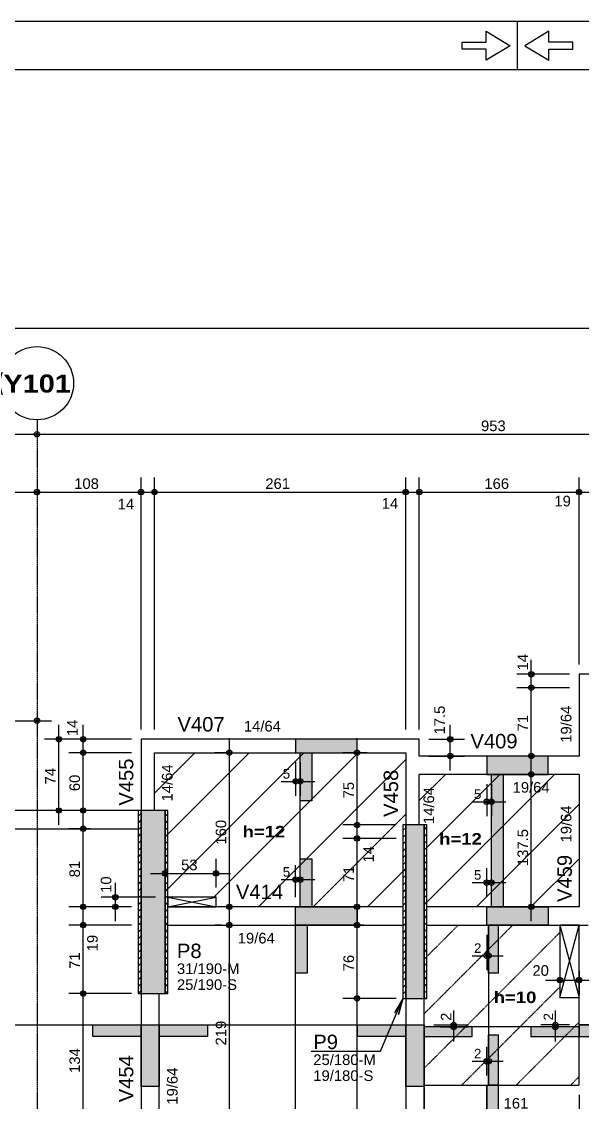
# Model space of a CAD drawing. Extents: x 0 to 7795, y 0 to 4205.
# Drawn here: x 1132 to 1715, y 3083 to 4205 of the extents above; entities that cross this region are included whole.
import ezdxf

# ---------------------------------------------------------------- set-up
doc = ezdxf.new("R2010")
doc.units = 0
doc.header["$MEASUREMENT"] = 0
doc.linetypes.add('ESTILO_TQS_0001', pattern=[1, 0.7, -0.3])
doc.linetypes.add('ESTILO_TQS_0007', pattern=[2.1, 1.5, -0.2, 0.2, -0.2])
for name, color, linetype in [('MTH-179', 1, 'CONTINUOUS'), ('MTH-230', 1, 'CONTINUOUS'), ('MTH-COTAS7', 31, 'CONTINUOUS'), ('MTH-DIM-PILAR', 3, 'CONTINUOUS'), ('MTH-DIM-VIGA', 3, 'CONTINUOUS'), ('MTH-EIXO-214', 4, 'CONTINUOUS'), ('MTH-EIXO-215', 1, 'CONTINUOUS'), ('MTH-FACE-VIGA', 7, 'CONTINUOUS'), ('MTH-LINHA-SEÇÃO', 16, 'CONTINUOUS'), ('MTH-MARGEM', 5, 'CONTINUOUS'), ('MTH-PILAR-SEGUE', 5, 'CONTINUOUS'), ('MTH-SIMB_COTA', 3, 'CONTINUOUS'), ('MTH-SOMBRA21', 150, 'CONTINUOUS'), ('MTH-SOMBRA25', 253, 'CONTINUOUS'), ('MTH-TIT1-PILAR', 5, 'CONTINUOUS'), ('MTH-TIT1-VIGA', 5, 'CONTINUOUS'), ('MTH-TRACEJADO-216', 1, 'CONTINUOUS'), ('MTH-TXT-NEGRITO', 5, 'CONTINUOUS')]:
    doc.layers.add(name, color=color, linetype=linetype)
doc.styles.add('TQS_ARIAL', font='arial.ttf')
doc.styles.add('TQS_ARIAL_BLACK', font='ariblk.ttf')

msp = doc.modelspace()

# ---------------------------------------------------------------- linework, layer by layer
at = {"layer": 'MTH-179', "linetype": 'Continuous'}
for p, q in [((7795.004008, 4204.998269), (0.004008, 4204.998269)), ((1647.504008, 4154.998269), (1647.504008, 4204.998269))]:
    msp.add_line(p, q, dxfattribs=at)
for points in [[(1640.003275, 4179.998269), (1615.003275, 4164.998269), (1615.003275, 4176.248269), (1590.003275, 4176.248269), (1590.003275, 4183.748269), (1615.003275, 4183.748269), (1615.003275, 4194.998269), (1640.003275, 4179.998269)], [(1655.003275, 4179.998269), (1680.003275, 4164.998269), (1680.003275, 4176.248269), (1705.003275, 4176.248269), (1705.003275, 4183.748269), (1680.003275, 4183.748269), (1680.003275, 4194.998269), (1655.003275, 4179.998269)]]:
    msp.add_lwpolyline(points, dxfattribs=at)
at = {"layer": 'MTH-230', "linetype": 'Continuous'}
for p, q in [((1284.506838, 3296.135496), (1334.50684, 3286.135496)), ((1284.506838, 3286.135496), (1334.50684, 3296.135496)), ((1691.511368, 3192.135498), (1711.511368, 3267.135499)), ((1691.511368, 3267.135498), (1711.511368, 3192.135498))]:
    msp.add_line(p, q, dxfattribs=at)
msp.add_circle((1148.511366, 3829.636556), 38, dxfattribs=at)
at = {"layer": 'MTH-COTAS7', "linetype": 'Continuous'}
for p, q in [((561.511366, 3886.665182), (5343.511366, 3886.665182)), ((561.511366, 3776.636556), (1163.511366, 3776.636556)), ((1133.511366, 3776.636556), (2116.511366, 3776.636556)), ((1256.506838, 3470.135501), (1256.506838, 3731.636556)), ((1256.506838, 3470.135501), (1256.506838, 3731.636556)), ((1270.506838, 3470.135501), (1270.506838, 3731.636556)), ((1270.506838, 3470.135501), (1270.506838, 3731.636556)), ((1531.51056, 3470.135501), (1531.51056, 3731.636556)), ((1531.51056, 3470.135501), (1531.51056, 3731.636556)), ((1545.51056, 3470.135501), (1545.51056, 3731.636556)), ((1545.51056, 3470.135501), (1545.51056, 3731.636556)), ((1711.511366, 3537.6182), (1711.511366, 3731.636556)), ((1711.511366, 3537.6182), (1711.511366, 3731.636556)), ((580.511366, 3716.636556), (1163.511366, 3716.636556)), ((1133.511366, 3716.636556), (1271.506838, 3716.636556)), ((1241.506838, 3716.636556), (1285.506838, 3716.636556)), ((1255.506838, 3716.636556), (1546.51056, 3716.636556)), ((1516.51056, 3716.636556), (1560.51056, 3716.636556)), ((1530.51056, 3716.636556), (1726.511366, 3716.636556)), ((1696.511366, 3716.636556), (1745.511366, 3716.636556)), ((1661.816075, 3498.6182), (1661.816075, 3542.6182)), ((1701.511366, 3527.6182), (1646.816075, 3527.6182)), ((1661.816075, 3427.635501), (1661.816075, 3528.6182)), ((1701.511366, 3513.6182), (1646.816075, 3513.6182)), ((1701.511366, 3513.6182), (1646.816075, 3513.6182)), ((580.511366, 3479.289635), (1163.511366, 3479.289635)), ((1148.511366, 3475.609634), (1148.511366, 3464.289635)), ((1171.146389, 3371.135501), (1171.146389, 3475.135501)), ((1196.416793, 3431.135501), (1196.416793, 3475.135501)), ((1577.635553, 3427.635501), (1577.635553, 3475.135501)), ((1246.506838, 3460.135501), (1156.146389, 3460.135501)), ((1246.506838, 3460.135501), (1181.416793, 3460.135501)), ((1196.416793, 3371.135501), (1196.416793, 3461.135501)), ((1348.322552, 3271.135499), (1348.322552, 3461.135501)), ((1480.939185, 3356.135501), (1480.939185, 3461.135501)), ((1555.51056, 3460.135501), (1592.635553, 3460.135501)), ((1246.506838, 3446.135501), (1181.416793, 3446.135501)), ((1236.506838, 3446.135501), (1181.416793, 3446.135501)), ((1351.517876, 3446.135501), (1333.322552, 3446.135501)), ((1491.54568, 3446.135501), (1465.939185, 3446.135501)), ((1416.939185, 3436.135501), (1416.939185, 3401.334662)), ((1421.939185, 3436.135501), (1421.939185, 3401.334662)), ((1555.51056, 3442.635501), (1592.635553, 3442.635501)), ((1701.511366, 3442.635501), (1646.816075, 3442.635501)), ((1661.816075, 3271.135499), (1661.816075, 3438.635501)), ((1669.51056, 3423.635501), (1646.816075, 3423.635501)), ((1401.939185, 3416.334662), (1436.939185, 3416.334662)), ((1615.51056, 3413.635501), (1615.51056, 3380.206144)), ((1620.51056, 3413.635501), (1620.51056, 3380.206144)), ((1600.51056, 3395.206144), (1635.51056, 3395.206144)), ((1230.891102, 3386.135501), (1156.146389, 3386.135501)), ((1207.318688, 3386.135501), (1181.416793, 3386.135501)), ((1196.416793, 3271.135496), (1196.416793, 3382.135501)), ((1480.939185, 3342.135501), (1480.939185, 3386.135501)), ((1204.000008, 3367.135501), (1181.416793, 3367.135501)), ((1521.51056, 3371.135501), (1465.939185, 3371.135501)), ((1521.51056, 3371.135501), (1465.939185, 3371.135501)), ((1480.939185, 3271.135499), (1480.939185, 3372.135501)), ((1521.51056, 3357.135501), (1465.939185, 3357.135501)), ((1521.51056, 3357.135501), (1465.939185, 3357.135501)), ((1281.506838, 3306.135496), (1281.506838, 3335.803333)), ((1334.50684, 3306.135496), (1334.50684, 3335.803333)), ((1266.506838, 3320.803333), (1349.50684, 3320.803333)), ((1416.939185, 3296.135499), (1416.939185, 3329.453512)), ((1421.939185, 3296.135499), (1421.939185, 3329.453512)), ((1615.51056, 3296.135499), (1615.51056, 3326.333071)), ((1620.51056, 3296.135499), (1620.51056, 3326.333071)), ((1229.986534, 3271.135496), (1229.986534, 3311.135496)), ((1401.939185, 3314.453512), (1436.939185, 3314.453512)), ((1600.51056, 3311.333071), (1635.51056, 3311.333071)), ((1196.416793, 3252.135499), (1196.416793, 3301.135496)), ((1271.50684, 3296.135496), (1214.986534, 3296.135496)), ((1246.506838, 3286.135496), (1181.416793, 3286.135496)), ((1246.506838, 3286.135496), (1181.416793, 3286.135496)), ((1196.416793, 3181.135499), (1196.416793, 3282.135499)), ((1236.506838, 3286.135496), (1214.986534, 3286.135496)), ((1359.052186, 3286.135499), (1333.322552, 3286.135499)), ((1348.322552, 3033.1355), (1348.322552, 3282.135499)), ((1494.532093, 3286.135499), (1465.939185, 3286.135499)), ((1480.939185, 3176.135501), (1480.939185, 3282.135499)), ((1669.51056, 3286.135499), (1646.816075, 3286.135499)), ((1246.506838, 3267.135499), (1181.416793, 3267.135499)), ((1246.506838, 3267.135499), (1181.416793, 3267.135499)), ((1340.066391, 3267.135499), (1333.322552, 3267.135499)), ((1487.403724, 3267.135499), (1465.939185, 3267.135499)), ((1615.51056, 3257.135499), (1615.51056, 3220.405979)), ((1617.51056, 3257.135499), (1617.51056, 3220.405979)), ((1600.51056, 3235.405979), (1632.51056, 3235.405979)), ((1196.416793, 3047.1355), (1196.416793, 3211.135499)), ((1676.511368, 3210.081278), (1726.511406, 3210.081278)), ((1696.511368, 3210.081278), (1745.511366, 3210.081278)), ((1711.511368, 3219.635499), (1711.511368, 3195.081278)), ((1711.511406, 3209.438973), (1711.511406, 3195.081278)), ((1480.939185, 2798.635501), (1480.939185, 3206.135501)), ((1691.511368, 3207.611384), (1691.511368, 3195.081278)), ((1246.506838, 3196.135499), (1181.416793, 3196.135499)), ((1246.506838, 3196.135499), (1181.416793, 3196.135499)), ((1521.51056, 3191.135501), (1465.939185, 3191.135501)), ((1521.51056, 3191.135501), (1465.939185, 3191.135501)), ((1581.271251, 3146.511837), (1581.271251, 3178.511837)), ((1686.754065, 3178.511837), (1686.754065, 3146.511837)), ((1560.51056, 3163.511837), (1596.271251, 3163.511837)), ((1567.199096, 3161.511837), (1596.271251, 3161.511837)), ((1701.511406, 3163.511837), (1671.754065, 3163.511837)), ((1701.511406, 3161.511837), (1671.754065, 3161.511837)), ((1615.51056, 3111.135499), (1615.51056, 3140.89284)), ((1617.51056, 3111.135499), (1617.51056, 3140.89284)), ((1600.51056, 3125.89284), (1632.51056, 3125.89284)), ((1550.51056, 3098.653409), (1550.51056, 3058.02176)), ((1711.511406, 3091.135499), (1711.511406, 3058.02176))]:
    msp.add_line(p, q, dxfattribs=at)
msp.add_lwpolyline([(1433.295529, 3136.453498), (1505.381334, 3136.453498), (1528.51056, 3191.135501), (1523.855307, 3174.266042), (1528.51056, 3191.135501), (1519.647794, 3176.045723)], dxfattribs=at)
at = {"layer": 'MTH-EIXO-214', "linetype": 'ESTILO_TQS_0007'}
msp.add_line((1148.511366, 3791.636556), (1148.511366, 1718.135501), dxfattribs=at)
at = {"layer": 'MTH-EIXO-215', "linetype": 'Continuous'}
for p, q in [((1270.506838, 3404.240603), (1312.401736, 3446.135501)), ((1281.506838, 3302.103518), (1425.538821, 3446.135501)), ((1281.506838, 3358.672061), (1368.970278, 3446.135501)), ((1332.107359, 3296.135496), (1482.107363, 3446.135501)), ((1378.675901, 3286.135496), (1531.51056, 3438.970155)), ((1545.51056, 3396.401613), (1572.744448, 3423.635501)), ((1550.51056, 3288.264528), (1685.881533, 3423.635501)), ((1550.51056, 3344.83307), (1629.312991, 3423.635501)), ((1604.950074, 3286.135499), (1711.511366, 3392.696791)), ((1435.244444, 3286.135496), (1531.51056, 3382.401613)), ((1661.518616, 3286.135499), (1711.511366, 3336.128249)), ((1491.812986, 3286.135496), (1531.51056, 3325.83307))]:
    msp.add_line(p, q, dxfattribs=at)
at = {"layer": 'MTH-FACE-VIGA', "linetype": 'Continuous'}
for p, q in [((1545.51056, 3442.635501), (1545.51056, 3460.135501)), ((1711.511366, 3442.635501), (1545.51056, 3442.635501)), ((1711.511366, 3423.635501), (1545.51056, 3423.635501)), ((1253.506838, 3380.169536), (1256.459256, 3383.121953)), ((1256.459256, 3383.121953), (1256.506838, 3383.169536)), ((1281.506838, 3379.885264), (1284.454696, 3382.833122)), ((1284.454696, 3382.833122), (1284.506838, 3382.885264)), ((1253.506838, 3373.098468), (1256.345817, 3375.937446)), ((1253.506838, 3366.0274), (1256.232377, 3368.752938)), ((1256.232377, 3368.752938), (1256.506838, 3369.0274)), ((1256.345817, 3375.937446), (1256.506838, 3376.098468)), ((1281.506838, 3372.814197), (1284.341256, 3375.648614)), ((1281.506838, 3365.743129), (1284.227817, 3368.464107)), ((1284.227817, 3368.464107), (1284.506838, 3368.743129)), ((1284.341256, 3375.648614), (1284.506838, 3375.814197)), ((1528.51056, 3365.259477), (1531.461814, 3368.210731)), ((1531.461814, 3368.210731), (1531.51056, 3368.259477)), ((1550.51056, 3366.046274), (1553.47515, 3369.010863)), ((1553.47515, 3369.010863), (1553.51056, 3369.046274)), ((1253.506838, 3358.956332), (1256.118937, 3361.568431)), ((1253.506838, 3351.885264), (1256.005498, 3354.383924)), ((1256.005498, 3354.383924), (1256.506838, 3354.885264)), ((1256.118937, 3361.568431), (1256.506838, 3361.956332)), ((1281.506838, 3358.672061), (1284.114377, 3361.279599)), ((1284.000937, 3354.095092), (1284.506838, 3354.600993)), ((1284.114377, 3361.279599), (1284.506838, 3361.672061)), ((1528.51056, 3358.188409), (1531.341966, 3361.019815)), ((1531.341966, 3361.019815), (1531.51056, 3361.188409)), ((1550.51056, 3358.975206), (1553.355301, 3361.819947)), ((1550.51056, 3351.904138), (1553.235453, 3354.62903)), ((1553.235453, 3354.62903), (1553.51056, 3354.904138)), ((1553.355301, 3361.819947), (1553.51056, 3361.975206)), ((1253.506838, 3344.814197), (1255.892058, 3347.199416)), ((1255.892058, 3347.199416), (1256.506838, 3347.814197)), ((1281.506838, 3351.600993), (1284.000937, 3354.095092)), ((1281.506838, 3344.529925), (1283.887498, 3346.910585)), ((1283.887498, 3346.910585), (1284.506838, 3347.529925)), ((1528.51056, 3351.117342), (1531.222117, 3353.828898)), ((1528.51056, 3344.046274), (1531.102269, 3346.637982)), ((1531.102269, 3346.637982), (1531.51056, 3347.046274)), ((1531.222117, 3353.828898), (1531.51056, 3354.117342)), ((1550.51056, 3344.83307), (1553.115604, 3347.438114)), ((1553.115604, 3347.438114), (1553.51056, 3347.83307)), ((1253.506838, 3337.743129), (1255.778619, 3340.014909)), ((1253.506838, 3330.672061), (1255.665179, 3332.830401)), ((1255.665179, 3332.830401), (1256.506838, 3333.672061)), ((1255.778619, 3340.014909), (1256.506838, 3340.743129)), ((1281.506838, 3337.458857), (1283.774058, 3339.726077)), ((1281.506838, 3330.38779), (1283.660619, 3332.54157)), ((1283.660619, 3332.54157), (1284.506838, 3333.38779)), ((1283.774058, 3339.726077), (1284.506838, 3340.458857)), ((1528.51056, 3336.975206), (1530.98242, 3339.447065)), ((1528.51056, 3329.904138), (1530.862571, 3332.256149)), ((1530.862571, 3332.256149), (1531.51056, 3332.904138)), ((1530.98242, 3339.447065), (1531.51056, 3339.975206)), ((1550.51056, 3337.762003), (1552.995755, 3340.247198)), ((1550.51056, 3330.690935), (1552.875907, 3333.056281)), ((1552.875907, 3333.056281), (1553.51056, 3333.690935)), ((1552.995755, 3340.247198), (1553.51056, 3340.762003)), ((1253.506838, 3323.600993), (1255.551739, 3325.645894)), ((1255.551739, 3325.645894), (1256.506838, 3326.600993)), ((1281.506838, 3323.316722), (1283.547179, 3325.357062)), ((1283.547179, 3325.357062), (1284.506838, 3326.316722)), ((1528.51056, 3322.83307), (1530.742723, 3325.065233)), ((1530.742723, 3325.065233), (1531.51056, 3325.83307)), ((1550.51056, 3323.619867), (1552.756058, 3325.865365)), ((1552.756058, 3325.865365), (1553.51056, 3326.619867)), ((1253.506838, 3316.529925), (1255.4383, 3318.461387)), ((1253.506838, 3309.458857), (1255.32486, 3311.276879)), ((1255.32486, 3311.276879), (1256.506838, 3312.458857)), ((1255.4383, 3318.461387), (1256.506838, 3319.529925)), ((1281.506838, 3316.245654), (1283.433739, 3318.172555)), ((1281.506838, 3309.174586), (1283.3203, 3310.988048)), ((1283.3203, 3310.988048), (1284.506838, 3312.174586)), ((1283.433739, 3318.172555), (1284.506838, 3319.245654)), ((1528.51056, 3315.762003), (1530.622874, 3317.874316)), ((1528.51056, 3308.690935), (1530.503025, 3310.6834)), ((1530.503025, 3310.6834), (1531.51056, 3311.690935)), ((1530.622874, 3317.874316), (1531.51056, 3318.762003)), ((1550.51056, 3316.548799), (1552.63621, 3318.674448)), ((1550.51056, 3309.477731), (1552.516361, 3311.483532)), ((1552.516361, 3311.483532), (1553.51056, 3312.477731)), ((1552.63621, 3318.674448), (1553.51056, 3319.548799)), ((1253.506838, 3302.38779), (1255.211421, 3304.092372)), ((1255.097981, 3296.907864), (1256.506838, 3298.316722)), ((1255.211421, 3304.092372), (1256.506838, 3305.38779)), ((1281.506838, 3302.103518), (1283.20686, 3303.80354)), ((1283.20686, 3303.80354), (1284.506838, 3305.103518)), ((1528.51056, 3301.619867), (1530.383177, 3303.492483)), ((1530.383177, 3303.492483), (1531.51056, 3304.619867)), ((1550.51056, 3302.406664), (1552.396512, 3304.292615)), ((1552.276664, 3297.101699), (1553.51056, 3298.335596)), ((1552.396512, 3304.292615), (1553.51056, 3305.406664)), ((1253.506838, 3295.316722), (1255.097981, 3296.907864)), ((1253.506838, 3288.245654), (1254.984542, 3289.723357)), ((1254.984542, 3289.723357), (1256.506838, 3291.245654)), ((1281.506838, 3295.032451), (1283.093421, 3296.619033)), ((1281.506838, 3287.961383), (1282.979981, 3289.434525)), ((1282.979981, 3289.434525), (1284.506838, 3290.961383)), ((1283.093421, 3296.619033), (1284.506838, 3298.032451)), ((1528.51056, 3294.548799), (1530.263328, 3296.301567)), ((1528.51056, 3287.477731), (1530.14348, 3289.110651)), ((1530.14348, 3289.110651), (1531.51056, 3290.477731)), ((1530.263328, 3296.301567), (1531.51056, 3297.548799)), ((1550.51056, 3295.335596), (1552.276664, 3297.101699)), ((1550.51056, 3288.264528), (1552.156815, 3289.910783)), ((1552.156815, 3289.910783), (1553.51056, 3291.264528)), ((1253.506838, 3281.174586), (1254.871102, 3282.53885)), ((1254.757662, 3275.354342), (1256.506838, 3277.103518)), ((1254.871102, 3282.53885), (1256.506838, 3284.174586)), ((1281.506838, 3280.890315), (1282.866541, 3282.250018)), ((1282.753102, 3275.065511), (1284.506838, 3276.819247)), ((1282.866541, 3282.250018), (1284.506838, 3283.890315)), ((1528.51056, 3280.406664), (1530.023631, 3281.919734)), ((1529.903782, 3274.728818), (1531.51056, 3276.335596)), ((1530.023631, 3281.919734), (1531.51056, 3283.406664)), ((1550.51056, 3281.19346), (1552.036967, 3282.719866)), ((1551.917118, 3275.52895), (1553.51056, 3277.122392)), ((1552.036967, 3282.719866), (1553.51056, 3284.19346)), ((1253.506838, 3274.103518), (1254.757662, 3275.354342)), ((1253.506838, 3267.032451), (1254.644223, 3268.169835)), ((1254.644223, 3268.169835), (1256.506838, 3270.032451)), ((1281.506838, 3273.819247), (1282.753102, 3275.065511)), ((1281.506838, 3266.748179), (1282.639662, 3267.881003)), ((1282.639662, 3267.881003), (1284.506838, 3269.748179)), ((1528.51056, 3273.335596), (1529.903782, 3274.728818)), ((1528.51056, 3266.264528), (1529.783934, 3267.537901)), ((1529.783934, 3267.537901), (1531.51056, 3269.264528)), ((1550.51056, 3274.122392), (1551.917118, 3275.52895)), ((1550.51056, 3267.051325), (1551.797269, 3268.338033)), ((1551.797269, 3268.338033), (1553.51056, 3270.051325)), ((1253.506838, 3259.961383), (1254.530783, 3260.985327)), ((1253.506838, 3252.890315), (1254.417344, 3253.80082)), ((1254.417344, 3253.80082), (1256.506838, 3255.890315)), ((1254.530783, 3260.985327), (1256.506838, 3262.961383)), ((1281.506838, 3259.677112), (1282.526223, 3260.696496)), ((1281.506838, 3252.606044), (1282.412783, 3253.511988)), ((1282.412783, 3253.511988), (1284.506838, 3255.606044)), ((1282.526223, 3260.696496), (1284.506838, 3262.677112)), ((1528.51056, 3259.19346), (1529.664085, 3260.346985)), ((1529.544237, 3253.156068), (1531.51056, 3255.122392)), ((1529.664085, 3260.346985), (1531.51056, 3262.19346)), ((1550.51056, 3259.980257), (1551.677421, 3261.147117)), ((1550.51056, 3252.909189), (1551.557572, 3253.956201)), ((1551.557572, 3253.956201), (1553.51056, 3255.909189)), ((1551.677421, 3261.147117), (1553.51056, 3262.980257)), ((1253.506838, 3245.819247), (1254.303904, 3246.616313)), ((1254.303904, 3246.616313), (1256.506838, 3248.819247)), ((1281.506838, 3245.534976), (1282.299343, 3246.327481)), ((1282.299343, 3246.327481), (1284.506838, 3248.534976)), ((1528.51056, 3252.122392), (1529.544237, 3253.156068)), ((1528.51056, 3245.051325), (1529.424388, 3245.965152)), ((1529.424388, 3245.965152), (1531.51056, 3248.051325)), ((1550.51056, 3245.838121), (1551.437724, 3246.765284)), ((1551.437724, 3246.765284), (1553.51056, 3248.838121)), ((1253.506838, 3238.748179), (1254.190464, 3239.431805)), ((1253.506838, 3231.677112), (1254.077025, 3232.247298)), ((1254.077025, 3232.247298), (1256.506838, 3234.677112)), ((1254.190464, 3239.431805), (1256.506838, 3241.748179)), ((1281.506838, 3238.463908), (1282.185904, 3239.142974)), ((1281.506838, 3231.39284), (1282.072464, 3231.958466)), ((1282.072464, 3231.958466), (1284.506838, 3234.39284)), ((1282.185904, 3239.142974), (1284.506838, 3241.463908)), ((1528.51056, 3237.980257), (1529.304539, 3238.774236)), ((1528.51056, 3230.909189), (1529.184691, 3231.583319)), ((1529.184691, 3231.583319), (1531.51056, 3233.909189)), ((1529.304539, 3238.774236), (1531.51056, 3240.980257)), ((1550.51056, 3238.767053), (1551.317875, 3239.574368)), ((1550.51056, 3231.695985), (1551.198026, 3232.383451)), ((1551.198026, 3232.383451), (1553.51056, 3234.695985)), ((1551.317875, 3239.574368), (1553.51056, 3241.767053)), ((1253.506838, 3224.606044), (1253.963585, 3225.06279)), ((1253.850146, 3217.878283), (1256.506838, 3220.534976)), ((1253.963585, 3225.06279), (1256.506838, 3227.606044)), ((1281.506838, 3224.321772), (1281.959025, 3224.773959)), ((1281.845585, 3217.589451), (1284.506838, 3220.250705)), ((1281.959025, 3224.773959), (1284.506838, 3227.321772)), ((1528.51056, 3223.838121), (1529.064842, 3224.392403)), ((1528.944994, 3217.201486), (1531.51056, 3219.767053)), ((1529.064842, 3224.392403), (1531.51056, 3226.838121)), ((1550.51056, 3224.624918), (1551.078178, 3225.192535)), ((1550.958329, 3218.001618), (1553.51056, 3220.55385)), ((1551.078178, 3225.192535), (1553.51056, 3227.624918)), ((1253.506838, 3217.534976), (1253.850146, 3217.878283)), ((1253.506838, 3210.463908), (1253.736706, 3210.693776)), ((1253.736706, 3210.693776), (1256.506838, 3213.463908)), ((1281.506838, 3217.250705), (1281.845585, 3217.589451)), ((1281.506838, 3210.179637), (1281.732146, 3210.404944)), ((1281.732146, 3210.404944), (1284.506838, 3213.179637)), ((1528.51056, 3216.767053), (1528.944994, 3217.201486)), ((1528.51056, 3209.695985), (1528.825145, 3210.01057)), ((1528.825145, 3210.01057), (1531.51056, 3212.695985)), ((1550.51056, 3217.55385), (1550.958329, 3218.001618)), ((1550.51056, 3210.482782), (1550.838481, 3210.810702)), ((1550.838481, 3210.810702), (1553.51056, 3213.482782)), ((1253.506838, 3203.39284), (1253.623266, 3203.509268)), ((1253.509827, 3196.324761), (1256.506838, 3199.321772)), ((1253.623266, 3203.509268), (1256.506838, 3206.39284)), ((1281.506838, 3203.108569), (1281.618706, 3203.220436)), ((1281.604836, 3196.135499), (1284.506838, 3199.037501)), ((1281.618706, 3203.220436), (1284.506838, 3206.108569)), ((1528.51056, 3202.624918), (1528.705296, 3202.819654)), ((1528.585448, 3195.628737), (1531.51056, 3198.55385)), ((1528.705296, 3202.819654), (1531.51056, 3205.624918)), ((1550.51056, 3203.411714), (1550.718632, 3203.619786)), ((1550.598783, 3196.428869), (1553.51056, 3199.340646)), ((1550.718632, 3203.619786), (1553.51056, 3206.411714)), ((1528.51056, 3195.55385), (1528.585448, 3195.628737)), ((1531.163279, 3191.135501), (1531.51056, 3191.482782)), ((1550.51056, 3196.340646), (1550.598783, 3196.428869)), ((1552.376483, 3191.135501), (1553.51056, 3192.269579))]:
    msp.add_line(p, q, dxfattribs=at)
for points in [[(1891.511364, 3527.6182), (1711.511366, 3527.6182)], [(1711.511366, 3527.6182), (1711.511366, 3442.635501)], [(1545.51056, 3460.135501), (1256.506838, 3460.135501)], [(1256.506838, 3460.135501), (1256.506838, 3386.135499)], [(1270.506838, 3446.135501), (1531.51056, 3446.135501)], [(1270.506838, 3386.135499), (1270.506838, 3446.135501)], [(1531.51056, 3446.135501), (1531.51056, 3371.135501)], [(1545.51056, 3371.135501), (1545.51056, 3423.635501)], [(1711.511366, 3423.635501), (1711.511366, 3286.135499)], [(1256.506838, 3386.135501), (979.511366, 3386.135501)], [(1256.506838, 3386.135499), (1253.506838, 3386.135499), (1253.506838, 3196.135499), (1256.506838, 3196.135499), (1256.506838, 3386.135499)], [(1284.506838, 3386.135499), (1281.506838, 3386.135499), (1281.506838, 3196.135499), (1284.506838, 3196.135499), (1284.506838, 3386.135499)], [(601.511366, 3367.135501), (1253.506838, 3367.135501)], [(1531.51056, 3371.135501), (1528.51056, 3371.135501), (1528.51056, 3191.135501), (1531.51056, 3191.135501), (1531.51056, 3371.135501)], [(1553.51056, 3371.135501), (1550.51056, 3371.135501), (1550.51056, 3191.135501), (1553.51056, 3191.135501), (1553.51056, 3371.135501)], [(1334.50684, 3296.135496), (1284.506838, 3296.135496), (1284.506838, 3286.135496), (1334.50684, 3286.135496), (1334.50684, 3296.135496)], [(1528.51056, 3286.135499), (1284.506838, 3286.135499)], [(1711.511366, 3286.135499), (1553.51056, 3286.135499)], [(1284.506838, 3267.135499), (1528.51056, 3267.135499)], [(1553.51056, 3267.135499), (1721.011366, 3267.135499)], [(1691.511368, 3267.135498), (1691.511368, 3192.135498), (1711.511368, 3192.135498), (1711.511368, 3267.135499), (1691.511368, 3267.135498)], [(1256.506838, 3196.135499), (1256.506838, 3062.1355)], [(1275.506838, 3048.1355), (1275.506838, 3196.135499)], [(1531.51056, 3191.135501), (1531.51056, 2804.135501)], [(1550.51056, 2813.635501), (1550.51056, 3191.135501)]]:
    msp.add_lwpolyline(points, dxfattribs=at)
at = {"layer": 'MTH-LINHA-SEÇÃO', "linetype": 'Continuous'}
for p, q in [((1421.939185, 3286.135499), (1421.939185, 3446.135501)), ((1416.939185, 2689.1355), (1416.939185, 3286.135499)), ((1617.51056, 3267.135499), (1617.51056, 3101.135499)), ((576.511366, 3163.511837), (1550.51056, 3163.511837)), ((1711.511406, 3161.511837), (1550.51056, 3161.511837)), ((1711.511406, 3163.511837), (2503.511361, 3163.511837)), ((1615.51056, 3101.135499), (1615.51056, 2794.635501))]:
    msp.add_line(p, q, dxfattribs=at)
for points in [[(1480.939185, 3460.135501), (1416.939185, 3460.135501), (1416.939185, 3446.135501), (1480.939185, 3446.135501), (1480.939185, 3460.135501)], [(1421.939185, 3396.135501), (1421.939185, 3446.135501), (1433.939185, 3446.135501), (1433.939185, 3396.135501), (1421.939185, 3396.135501)], [(1679.51056, 3442.635501), (1615.51056, 3442.635501), (1615.51056, 3423.635501), (1679.51056, 3423.635501), (1679.51056, 3442.635501)], [(1620.51056, 3286.135499), (1620.51056, 3423.635501), (1632.51056, 3423.635501), (1632.51056, 3286.135499), (1620.51056, 3286.135499)], [(1421.939185, 3286.135499), (1421.939185, 3336.135499), (1433.939185, 3336.135499), (1433.939185, 3286.135499), (1421.939185, 3286.135499)], [(1416.939185, 3267.135499), (1416.939185, 3286.135499), (1480.939185, 3286.135499), (1480.939185, 3267.135499), (1416.939185, 3267.135499)], [(1615.51056, 3267.135499), (1615.51056, 3286.135499), (1679.51056, 3286.135499), (1679.51056, 3267.135499), (1615.51056, 3267.135499)], [(1416.939185, 3217.135499), (1416.939185, 3267.135499), (1428.939185, 3267.135499), (1428.939185, 3217.135499), (1416.939185, 3217.135499)], [(1617.51056, 3217.135499), (1617.51056, 3267.135499), (1627.51056, 3267.135499), (1627.51056, 3217.135499), (1617.51056, 3217.135499)], [(1206.506838, 3163.511837), (1256.506838, 3163.511837), (1256.506838, 3151.511837), (1206.506838, 3151.511837), (1206.506838, 3163.511837)], [(1256.506838, 3163.511837), (1275.506838, 3163.511837), (1275.506838, 3099.511837), (1256.506838, 3099.511837), (1256.506838, 3163.511837)], [(1275.506838, 3163.511837), (1325.506838, 3163.511837), (1325.506838, 3151.511837), (1275.506838, 3151.511837), (1275.506838, 3163.511837)], [(1481.51056, 3163.511837), (1531.51056, 3163.511837), (1531.51056, 3151.511837), (1481.51056, 3151.511837), (1481.51056, 3163.511837)], [(1531.51056, 3163.511837), (1550.51056, 3163.511837), (1550.51056, 3099.511837), (1531.51056, 3099.511837), (1531.51056, 3163.511837)], [(1600.51056, 3161.511837), (1550.51056, 3161.511837), (1550.51056, 3151.511837), (1600.51056, 3151.511837), (1600.51056, 3161.511837)], [(1617.51056, 3101.135499), (1617.51056, 3153.135499), (1627.51056, 3153.135499), (1627.51056, 3101.135499), (1617.51056, 3101.135499)], [(1711.511406, 3161.511837), (1661.511406, 3161.511837), (1661.511406, 3151.511837), (1711.511406, 3151.511837), (1711.511406, 3161.511837)], [(1761.511406, 3163.511837), (1711.511406, 3163.511837), (1711.511406, 3151.511837), (1761.511406, 3151.511837), (1761.511406, 3163.511837)], [(1615.51056, 3051.135499), (1615.51056, 3101.135499), (1627.51056, 3101.135499), (1627.51056, 3051.135499), (1615.51056, 3051.135499)]]:
    msp.add_lwpolyline(points, dxfattribs=at)
at = {"layer": 'MTH-MARGEM', "linetype": 'Continuous'}
msp.add_line((7745.004008, 4154.998269), (175.004008, 4154.998269), dxfattribs=at)
at = {"layer": 'MTH-PILAR-SEGUE', "linetype": 'Continuous'}
for points in [[(1256.506838, 3196.135499), (1281.506838, 3196.135499), (1281.506838, 3386.135499), (1256.506838, 3386.135499), (1256.506838, 3196.135499)], [(1531.51056, 3191.135501), (1550.51056, 3191.135501), (1550.51056, 3371.135501), (1531.51056, 3371.135501), (1531.51056, 3191.135501)]]:
    msp.add_lwpolyline(points, dxfattribs=at)
at = {"layer": 'MTH-SIMB_COTA', "linetype": 'Continuous'}
for centre, radius in [((1148.511366, 3776.636556), 2.8), ((1148.511366, 3776.636556), 2.8), ((1148.511366, 3776.636556), 1.4), ((1148.511366, 3776.636556), 1.4), ((1148.511366, 3716.636556), 2.8), ((1148.511366, 3716.636556), 2.8), ((1148.511366, 3716.636556), 1.4), ((1148.511366, 3716.636556), 1.4), ((1256.506838, 3716.636556), 2.8), ((1256.506838, 3716.636556), 2.8), ((1256.506838, 3716.636556), 1.4), ((1256.506838, 3716.636556), 1.4), ((1270.506838, 3716.636556), 2.8), ((1270.506838, 3716.636556), 2.8), ((1270.506838, 3716.636556), 1.4), ((1270.506838, 3716.636556), 1.4), ((1531.51056, 3716.636556), 2.8), ((1531.51056, 3716.636556), 2.8), ((1531.51056, 3716.636556), 1.4), ((1531.51056, 3716.636556), 1.4), ((1545.51056, 3716.636556), 2.8), ((1545.51056, 3716.636556), 2.8), ((1545.51056, 3716.636556), 1.4), ((1545.51056, 3716.636556), 1.4), ((1711.511366, 3716.636556), 2.8), ((1711.511366, 3716.636556), 2.8), ((1711.511366, 3716.636556), 1.4), ((1711.511366, 3716.636556), 1.4), ((1661.816075, 3527.6182), 2.8), ((1661.816075, 3527.6182), 1.4), ((1661.816075, 3513.6182), 2.8), ((1661.816075, 3513.6182), 2.8), ((1661.816075, 3513.6182), 1.4), ((1661.816075, 3513.6182), 1.4), ((1148.511366, 3479.289635), 2.8), ((1148.511366, 3479.289635), 1.4), ((1171.146389, 3460.135501), 2.8), ((1171.146389, 3460.135501), 1.4), ((1196.416793, 3460.135501), 2.8), ((1196.416793, 3460.135501), 1.4), ((1577.635553, 3460.135501), 2.8), ((1577.635553, 3460.135501), 1.4), ((1196.416793, 3446.135501), 2.8), ((1196.416793, 3446.135501), 2.8), ((1196.416793, 3446.135501), 1.4), ((1196.416793, 3446.135501), 1.4), ((1348.322552, 3446.135501), 2.8), ((1348.322552, 3446.135501), 1.4), ((1480.939185, 3446.135501), 2.8), ((1480.939185, 3446.135501), 1.4), ((1577.635553, 3442.635501), 2.8), ((1661.816075, 3442.635501), 2.8), ((1577.635553, 3442.635501), 1.4), ((1661.816075, 3442.635501), 1.4), ((1661.816075, 3423.635501), 2.8), ((1661.816075, 3423.635501), 1.4), ((1416.939185, 3416.334662), 2.8), ((1416.939185, 3416.334662), 1.4), ((1421.939185, 3416.334662), 2.8), ((1421.939185, 3416.334662), 1.4), ((1171.146389, 3386.135501), 2.8), ((1196.416793, 3386.135501), 2.8), ((1615.51056, 3395.206144), 2.8), ((1615.51056, 3395.206144), 1.4), ((1620.51056, 3395.206144), 2.8), ((1620.51056, 3395.206144), 1.4), ((1171.146389, 3386.135501), 1.4), ((1196.416793, 3386.135501), 1.4), ((1196.416793, 3367.135501), 2.8), ((1196.416793, 3367.135501), 1.4), ((1480.939185, 3371.135501), 2.8), ((1480.939185, 3371.135501), 2.8), ((1480.939185, 3371.135501), 1.4), ((1480.939185, 3371.135501), 1.4), ((1480.939185, 3357.135501), 2.8), ((1480.939185, 3357.135501), 2.8), ((1480.939185, 3357.135501), 1.4), ((1480.939185, 3357.135501), 1.4), ((1281.506838, 3320.803333), 2.8), ((1281.506838, 3320.803333), 1.4), ((1334.50684, 3320.803333), 2.8), ((1334.50684, 3320.803333), 1.4), ((1416.939185, 3314.453512), 2.8), ((1416.939185, 3314.453512), 1.4), ((1421.939185, 3314.453512), 2.8), ((1421.939185, 3314.453512), 1.4), ((1615.51056, 3311.333071), 2.8), ((1615.51056, 3311.333071), 1.4), ((1620.51056, 3311.333071), 2.8), ((1620.51056, 3311.333071), 1.4), ((1229.986534, 3296.135496), 2.8), ((1196.416793, 3286.135496), 2.8), ((1196.416793, 3286.135496), 2.8), ((1196.416793, 3286.135496), 1.4), ((1196.416793, 3286.135496), 1.4), ((1229.986534, 3286.135496), 2.8), ((1229.986534, 3296.135496), 1.4), ((1229.986534, 3286.135496), 1.4), ((1348.322552, 3286.135499), 2.8), ((1348.322552, 3286.135499), 1.4), ((1480.939185, 3286.135499), 2.8), ((1480.939185, 3286.135499), 1.4), ((1661.816075, 3286.135499), 2.8), ((1661.816075, 3286.135499), 1.4), ((1196.416793, 3267.135499), 2.8), ((1196.416793, 3267.135499), 2.8), ((1196.416793, 3267.135499), 1.4), ((1196.416793, 3267.135499), 1.4), ((1348.322552, 3267.135499), 2.8), ((1348.322552, 3267.135499), 1.4), ((1480.939185, 3267.135499), 2.8), ((1480.939185, 3267.135499), 1.4), ((1615.51056, 3235.405979), 2.8), ((1615.51056, 3235.405979), 1.4), ((1617.51056, 3235.405979), 2.8), ((1617.51056, 3235.405979), 1.4), ((1691.511368, 3210.081278), 2.8), ((1691.511368, 3210.081278), 1.4), ((1711.511368, 3210.081278), 2.8), ((1711.511406, 3210.081278), 2.8), ((1711.511368, 3210.081278), 1.4), ((1711.511406, 3210.081278), 1.4), ((1196.416793, 3196.135499), 2.8), ((1196.416793, 3196.135499), 2.8), ((1196.416793, 3196.135499), 1.4), ((1196.416793, 3196.135499), 1.4), ((1480.939185, 3191.135501), 2.8), ((1480.939185, 3191.135501), 2.8), ((1480.939185, 3191.135501), 1.4), ((1480.939185, 3191.135501), 1.4), ((1581.271251, 3163.511837), 2.8), ((1581.271251, 3161.511837), 2.8), ((1581.271251, 3163.511837), 1.4), ((1686.754065, 3163.511837), 2.8), ((1686.754065, 3161.511837), 2.8), ((1686.754065, 3163.511837), 1.4), ((1581.271251, 3161.511837), 1.4), ((1686.754065, 3161.511837), 1.4), ((1615.51056, 3125.89284), 2.8), ((1615.51056, 3125.89284), 1.4), ((1617.51056, 3125.89284), 2.8), ((1617.51056, 3125.89284), 1.4)]:
    msp.add_circle(centre, radius, dxfattribs=at)
at = {"layer": 'MTH-SOMBRA21', "linetype": 'Continuous'}
for points in [[(1480.939185, 3460.135501), (1416.939185, 3460.135501), (1416.939185, 3446.135501)], [(1480.939185, 3460.135501), (1416.939185, 3446.135501), (1480.939185, 3446.135501)], [(1480.939185, 3460.135501), (1480.939185, 3446.135501), (1480.939185, 3460.135501)], [(1421.939185, 3396.135501), (1421.939185, 3446.135501), (1433.939185, 3446.135501)], [(1421.939185, 3396.135501), (1433.939185, 3446.135501), (1433.939185, 3396.135501)], [(1679.51056, 3442.635501), (1615.51056, 3442.635501), (1615.51056, 3423.635501)], [(1679.51056, 3442.635501), (1615.51056, 3423.635501), (1679.51056, 3423.635501)], [(1679.51056, 3442.635501), (1679.51056, 3423.635501), (1679.51056, 3442.635501)], [(1620.51056, 3286.135499), (1620.51056, 3423.635501), (1632.51056, 3423.635501)], [(1620.51056, 3286.135499), (1632.51056, 3423.635501), (1632.51056, 3286.135499)], [(1421.939185, 3396.135501), (1433.939185, 3396.135501), (1421.939185, 3396.135501)], [(1421.939185, 3286.135499), (1421.939185, 3336.135499), (1433.939185, 3336.135499)], [(1421.939185, 3286.135499), (1433.939185, 3336.135499), (1433.939185, 3286.135499)], [(1416.939185, 3267.135499), (1416.939185, 3286.135499), (1480.939185, 3286.135499)], [(1416.939185, 3267.135499), (1480.939185, 3286.135499), (1480.939185, 3267.135499)], [(1421.939185, 3286.135499), (1433.939185, 3286.135499), (1421.939185, 3286.135499)], [(1615.51056, 3267.135499), (1615.51056, 3286.135499), (1679.51056, 3286.135499)], [(1615.51056, 3267.135499), (1679.51056, 3286.135499), (1679.51056, 3267.135499)], [(1620.51056, 3286.135499), (1632.51056, 3286.135499), (1620.51056, 3286.135499)], [(1416.939185, 3217.135499), (1416.939185, 3267.135499), (1428.939185, 3267.135499)], [(1416.939185, 3217.135499), (1428.939185, 3267.135499), (1428.939185, 3217.135499)], [(1416.939185, 3267.135499), (1480.939185, 3267.135499), (1416.939185, 3267.135499)], [(1615.51056, 3267.135499), (1679.51056, 3267.135499), (1615.51056, 3267.135499)], [(1617.51056, 3217.135499), (1617.51056, 3267.135499), (1627.51056, 3267.135499)], [(1617.51056, 3217.135499), (1627.51056, 3267.135499), (1627.51056, 3217.135499)], [(1416.939185, 3217.135499), (1428.939185, 3217.135499), (1416.939185, 3217.135499)], [(1617.51056, 3217.135499), (1627.51056, 3217.135499), (1617.51056, 3217.135499)], [(1206.506838, 3163.511837), (1256.506838, 3163.511837), (1256.506838, 3151.511837)], [(1206.506838, 3163.511837), (1256.506838, 3151.511837), (1206.506838, 3151.511837)], [(1206.506838, 3163.511837), (1206.506838, 3151.511837), (1206.506838, 3163.511837)], [(1256.506838, 3163.511837), (1275.506838, 3163.511837), (1275.506838, 3099.511837)], [(1256.506838, 3163.511837), (1275.506838, 3099.511837), (1256.506838, 3099.511837)], [(1256.506838, 3163.511837), (1256.506838, 3099.511837), (1256.506838, 3163.511837)], [(1275.506838, 3163.511837), (1325.506838, 3163.511837), (1325.506838, 3151.511837)], [(1275.506838, 3163.511837), (1325.506838, 3151.511837), (1275.506838, 3151.511837)], [(1275.506838, 3163.511837), (1275.506838, 3151.511837), (1275.506838, 3163.511837)], [(1481.51056, 3163.511837), (1531.51056, 3163.511837), (1531.51056, 3151.511837)], [(1481.51056, 3163.511837), (1531.51056, 3151.511837), (1481.51056, 3151.511837)], [(1481.51056, 3163.511837), (1481.51056, 3151.511837), (1481.51056, 3163.511837)], [(1531.51056, 3163.511837), (1550.51056, 3163.511837), (1550.51056, 3099.511837)], [(1531.51056, 3163.511837), (1550.51056, 3099.511837), (1531.51056, 3099.511837)], [(1531.51056, 3163.511837), (1531.51056, 3099.511837), (1531.51056, 3163.511837)], [(1600.51056, 3161.511837), (1550.51056, 3161.511837), (1550.51056, 3151.511837)], [(1600.51056, 3161.511837), (1550.51056, 3151.511837), (1600.51056, 3151.511837)], [(1600.51056, 3161.511837), (1600.51056, 3151.511837), (1600.51056, 3161.511837)], [(1617.51056, 3101.135499), (1617.51056, 3153.135499), (1627.51056, 3153.135499)], [(1617.51056, 3101.135499), (1627.51056, 3153.135499), (1627.51056, 3101.135499)], [(1711.511406, 3161.511837), (1661.511406, 3161.511837), (1661.511406, 3151.511837)], [(1711.511406, 3161.511837), (1661.511406, 3151.511837), (1711.511406, 3151.511837)], [(1761.511406, 3163.511837), (1711.511406, 3163.511837), (1711.511406, 3151.511837)], [(1761.511406, 3163.511837), (1711.511406, 3151.511837), (1761.511406, 3151.511837)], [(1711.511406, 3161.511837), (1711.511406, 3151.511837), (1711.511406, 3161.511837)], [(1615.51056, 3051.135499), (1615.51056, 3101.135499), (1627.51056, 3101.135499)], [(1615.51056, 3051.135499), (1627.51056, 3101.135499), (1627.51056, 3051.135499)], [(1617.51056, 3101.135499), (1627.51056, 3101.135499), (1617.51056, 3101.135499)]]:
    msp.add_solid(points, dxfattribs=at)
at = {"layer": 'MTH-SOMBRA25', "linetype": 'Continuous'}
for points in [[(1256.506838, 3196.135499), (1281.506838, 3196.135499), (1281.506838, 3386.135499)], [(1256.506838, 3196.135499), (1281.506838, 3386.135499), (1256.506838, 3386.135499)], [(1256.506838, 3196.135499), (1256.506838, 3386.135499), (1256.506838, 3196.135499)], [(1531.51056, 3191.135501), (1550.51056, 3191.135501), (1550.51056, 3371.135501)], [(1531.51056, 3191.135501), (1550.51056, 3371.135501), (1531.51056, 3371.135501)], [(1531.51056, 3191.135501), (1531.51056, 3371.135501), (1531.51056, 3191.135501)]]:
    msp.add_solid(points, dxfattribs=at)
at = {"layer": 'MTH-TRACEJADO-216', "linetype": 'ESTILO_TQS_0001'}
for p, q in [((1550.51056, 3175.127443), (1642.518616, 3267.135499)), ((1550.51056, 3231.695985), (1585.950074, 3267.135499)), ((1711.511406, 3101.135499), (1711.511406, 3267.135499)), ((1550.51056, 3118.5589), (1691.511368, 3259.559708)), ((1589.655702, 3101.135499), (1691.511368, 3202.991166)), ((1646.224244, 3101.135499), (1711.511406, 3166.422661)), ((1702.792787, 3101.135499), (1711.511406, 3109.854118)), ((1550.51056, 3101.135499), (1711.511406, 3101.135499))]:
    msp.add_line(p, q, dxfattribs=at)

# ---------------------------------------------------------------- texts
at = {"layer": 'MTH-COTAS7', "linetype": 'Continuous', "style": 'TQS_ARIAL'}
for s, height, p in [('953', 11, (1609.611366, 3779.936556)), ('108', 11, (1187.109102, 3719.936556)), ('261', 11, (1385.608699, 3719.936556)), ('166', 11, (1613.110963, 3719.936556)), ('14', 11, (1232.234014, 3698.680523)), ('14', 11, (1506.540817, 3699.377442)), ('19', 11, (1685.844703, 3701.809828)), ('5', 9.9, (1403.739188, 3419.304662)), ('5', 9.9, (1602.310564, 3398.176144)), ('53', 11, (1298.106839, 3324.103333)), ('5', 9.9, (1403.739188, 3317.423512)), ('5', 9.9, (1602.310564, 3314.303071)), ('2', 9.9, (1602.310564, 3238.375979)), ('20', 11, (1663.034737, 3214.573777)), ('2', 9.9, (1602.310564, 3128.86284)), ('161', 11, (1633.104037, 3076.738261))]:
    msp.add_text(s, height=height, dxfattribs=at).set_placement(p)
for s, height, p in [('14', 11, (1658.516075, 3531.546221)), ('17.5', 11, (1572.069215, 3465.030121)), ('14', 11, (1190.735431, 3463.283133)), ('71', 11, (1658.516075, 3468.22685)), ('74', 11, (1167.846389, 3413.235501)), ('60', 11, (1193.116793, 3406.235501)), ('75', 11, (1477.639185, 3398.735501)), ('160', 11, (1345.022552, 3350.7355)), ('137.5', 11, (1658.516075, 3328.4855)), ('14', 11, (1498.363024, 3332.096833)), ('81', 11, (1193.116793, 3316.735498)), ('71', 11, (1477.639185, 3311.7355)), ('10', 11, (1225.663514, 3300.629242)), ('19', 11, (1211.529397, 3239.934452)), ('71', 11, (1193.116793, 3221.735499)), ('76', 11, (1477.639185, 3219.2355)), ('2', 11, (1578.890488, 3167.797254)), ('2', 9.9, (1684.531389, 3168.178023)), ('219', 11, (1345.022552, 3142.235499)), ('134', 11, (1193.116793, 3113.735499))]:
    msp.add_text(s, height=height, rotation=90, dxfattribs=at).set_placement(p)
at = {"layer": 'MTH-DIM-PILAR', "linetype": 'Continuous', "style": 'TQS_ARIAL'}
for s, p in [('31/190-M', (1293.824998, 3216.419093)), ('25/190-S', (1293.824998, 3199.919093)), ('25/180-M', (1435.433572, 3121.936453)), ('19/180-S', (1435.433572, 3105.436453))]:
    msp.add_text(s, height=11, dxfattribs=at).set_placement(p)
at = {"layer": 'MTH-DIM-VIGA', "linetype": 'Continuous', "style": 'TQS_ARIAL'}
for s, rotation, p in [('19/64', 90, (1703.511366, 3456.449248)), ('14/64', 90, (1289.213662, 3395.536695)), ('19/64', 360, (1642.445999, 3404.635501)), ('14/64', 90, (1560.894309, 3372.054376)), ('19/64', 90, (1703.511366, 3352.942607)), ('19/64', 360, (1356.979609, 3248.135499)), ('19/64', 90, (1294.506838, 3080.798089))]:
    msp.add_text(s, height=11, rotation=rotation, dxfattribs=at).set_placement(p)
msp.add_text('14/64', height=11, dxfattribs=at).set_placement((1363.345959, 3468.135501))
at = {"layer": 'MTH-TIT1-PILAR', "linetype": 'Continuous', "style": 'TQS_ARIAL'}
for s, p in [('P8', (1293.824998, 3232.919093)), ('P9', (1435.433572, 3138.436453))]:
    msp.add_text(s, height=15, dxfattribs=at).set_placement(p)
at = {"layer": 'MTH-TIT1-VIGA', "linetype": 'Continuous', "style": 'TQS_ARIAL'}
msp.add_text('V407', height=15, dxfattribs=at).set_placement((1294.428992, 3468.135501))
for s, rotation, p in [('V409', 360, (1598.621827, 3450.635501)), ('V455', 90, (1248.506838, 3391.135501)), ('V458', 90, (1523.51056, 3379.470679)), ('V459', 90, (1703.923813, 3291.135499)), ('V414', 360, (1355.098178, 3294.135499)), ('V454', 90, (1248.506838, 3083.2605))]:
    msp.add_text(s, height=15, rotation=rotation, dxfattribs=at).set_placement(p)
at = {"layer": 'MTH-TXT-NEGRITO', "linetype": 'Continuous', "style": 'TQS_ARIAL_BLACK'}
for s, height, p in [('Y101', 18.75, (1113.633967, 3819.939035)), ('h=12', 12, (1362.026113, 3358.144726)), ('h=12', 12, (1566.192518, 3350.675766)), ('h=10', 12, (1622.839792, 3186.198932))]:
    msp.add_text(s, height=height, dxfattribs=at).set_placement(p)

doc.saveas('drawing.dxf')
